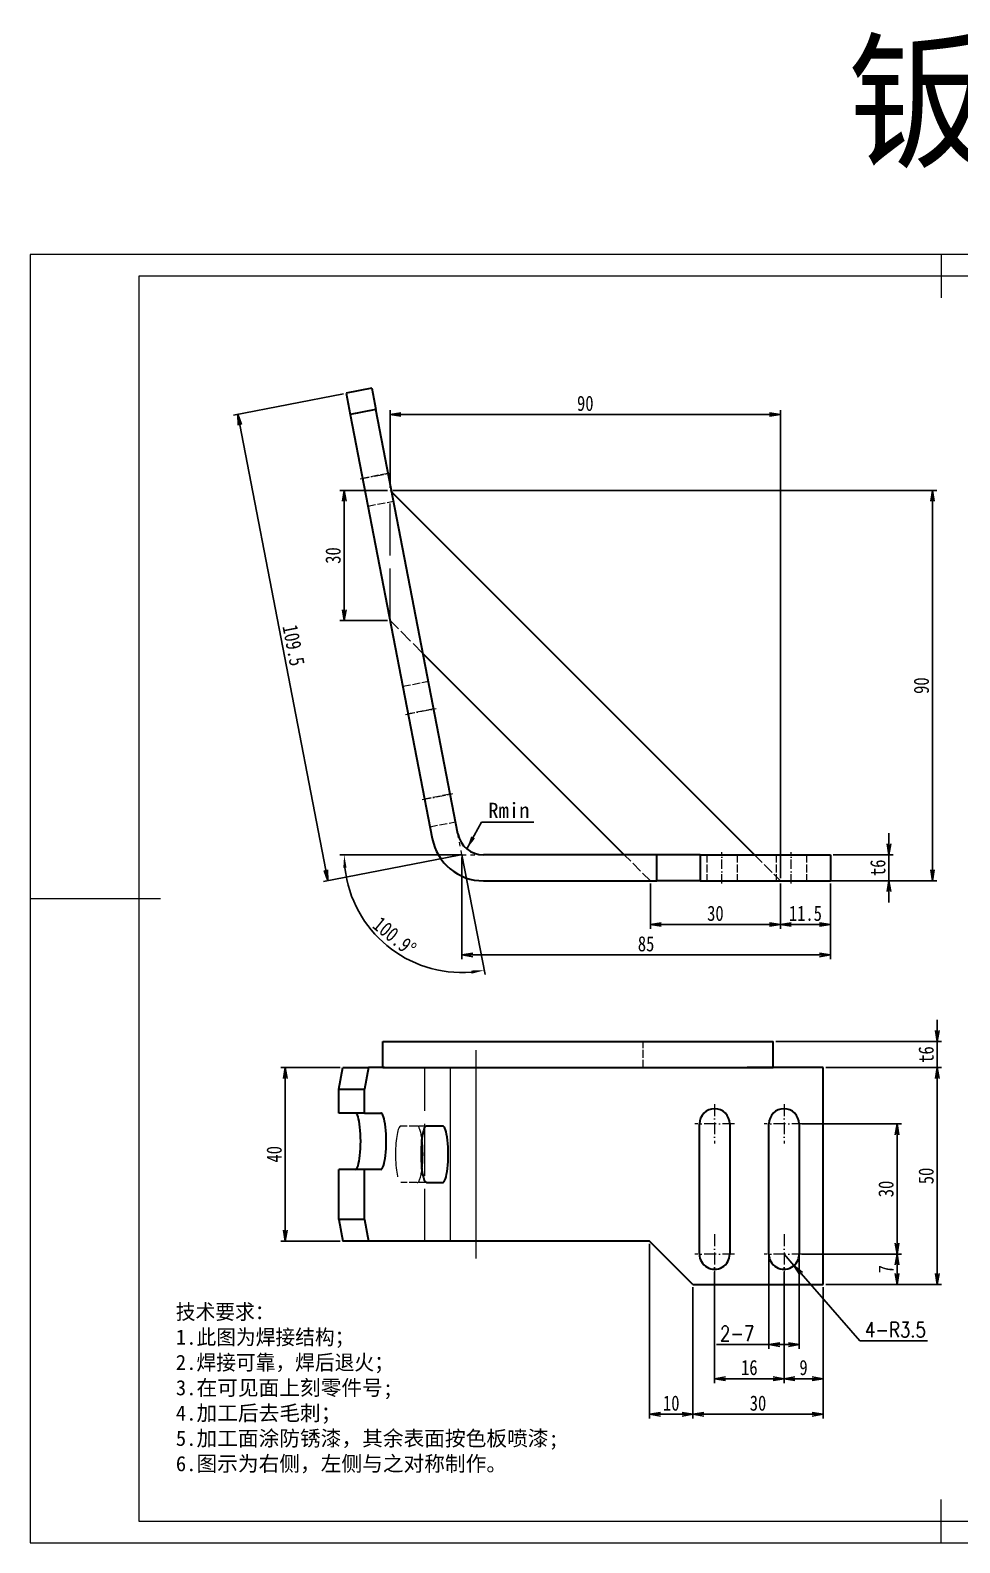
# Model space of a CAD drawing. Header units: millimetres. Extents: x -15766 to 80009, y -9701 to 15159.
# Drawn here: x 2160.3 to 2374.6, y 13253.7 to 13602.5 of the extents above; entities that cross this region are included whole.
import ezdxf

# ---------------------------------------------------------------- set-up
doc = ezdxf.new("R2010")
doc.units = ezdxf.units.MM
for name, pattern in [('CENTER-HOKUTO_1', [16, 13, -1, 1, -1]), ('DASHDOT', [18.5, 12, -3, 0.5, -3]), ('DASHED', [15, 12, -3]), ('HIDDEN-HOKUTO_1', [2, 1, -1]), ('虚线', [2, 1, -1])]:
    doc.linetypes.add(name, pattern=pattern)
doc.layers.get('DEFPOINTS').update_dxf_attribs({"lineweight": 18})
for name, color, linetype, lineweight in [('AM_7', 2, 'CENTER-HOKUTO_1', 18), ('AM_HID', 1, 'HIDDEN-HOKUTO_1', 18), ('AM_VIS', 7, 'Continuous', 18), ('CDRAFT0', 7, 'Continuous', 18), ('title_frame', 7, 'Continuous', 18), ('word_dim', 9, 'Continuous', 18), ('粗实线层_1', 7, 'Continuous', 15), ('虚线层', 6, '虚线', 18)]:
    doc.layers.add(name, color=color, linetype=linetype, lineweight=lineweight)
doc.styles.add('DIM', font='', dxfattribs={"width": 0.8})
doc.styles.get('DIM').set_extended_font_data('NSimSun')
doc.dimstyles.new('1-1', dxfattribs={"dimtxt": 3.5, "dimasz": 3, "dimexe": 1, "dimexo": 0, "dimgap": 1, "dimtad": 1, "dimdsep": 46, "dimtxsty": 'DIM', "dimblk": '_CAXARROW', "dimcen": 0, "dimdle": 6, "dimclrd": 256, "dimclre": 256, "dimclrt": 3, "dimazin": 2, "dimtfac": 0.707107, "dimtmove": 0, "dimatfit": 3, "dimfxl": 0, "dimfrac": 2, "dimtolj": 1, "dimarcsym": 0})
doc.dimstyles.new('1-1$0', dxfattribs={"dimtxt": 3.5, "dimasz": 2.5, "dimexe": 1, "dimexo": 0.625, "dimgap": 0.8, "dimtad": 1, "dimdsep": 46, "dimtxsty": 'DIM', "dimblk": 'OPEN', "dimcen": 0, "dimdle": 5, "dimclrd": 256, "dimclre": 256, "dimclrt": 3, "dimazin": 3, "dimtfac": 0.5, "dimtmove": 0, "dimatfit": 3, "dimldrblk": 'OPEN', "dimfxl": 0, "dimtolj": 1, "dimarcsym": 0})
doc.dimstyles.new('1-1$4', dxfattribs={"dimtxt": 3.5, "dimasz": 2.5, "dimexe": 1, "dimexo": 0.625, "dimgap": 0.8, "dimtad": 1, "dimtih": 1, "dimtoh": 1, "dimzin": 12, "dimdsep": 46, "dimtxsty": 'DIM', "dimblk": 'OPEN', "dimcen": 0, "dimdle": 5, "dimclrd": 256, "dimclre": 256, "dimclrt": 3, "dimazin": 3, "dimtfac": 0.5, "dimtmove": 0, "dimatfit": 3, "dimldrblk": 'OPEN', "dimfxl": 0, "dimtolj": 1, "dimarcsym": 0})

# ---------------------------------------------------------------- blocks, each defined once
blk = doc.blocks.new('_OPEN')
at = {"color": 0, "linetype": 'ByBlock', "lineweight": -2}
for p, q in [((-1, 0.166667), (0, 0)), ((-1, -0.166667), (0, 0)), ((0, 0), (-1, 0))]:
    blk.add_line(p, q, dxfattribs=at)
blk = doc.blocks.new('*D707')
at = {"layer": 'DEFPOINTS', "color": 0, "transparency": 16777216}
for p in [(2259.86, 13412.35), (2344.81, 13406.35), (2344.81, 13389.26)]:
    blk.add_point(p, dxfattribs=at)
at = {"layer": 'word_dim', "linetype": 'Continuous', "lineweight": -2, "transparency": 16777216}
for p, q in [((2259.86, 13411.72), (2259.86, 13388.26)), ((2344.81, 13405.72), (2344.81, 13388.26)), ((2262.36, 13389.26), (2342.31, 13389.26))]:
    blk.add_line(p, q, dxfattribs=at)
at = {"layer": 'word_dim', "lineweight": -2, "transparency": 16777216, "xscale": 2.5, "yscale": 2.5, "zscale": 2.5, "rotation": 180}
blk.add_blockref('_OPEN', (2259.86, 13389.26), dxfattribs=at)
at = {"layer": 'word_dim', "lineweight": -2, "transparency": 16777216, "xscale": 2.5, "yscale": 2.5, "zscale": 2.5}
blk.add_blockref('_OPEN', (2344.81, 13389.26), dxfattribs=at)
at = {"layer": 'word_dim', "color": 3, "transparency": 16777216, "insert": (2302.33, 13391.81), "char_height": 3.5, "attachment_point": 5, "style": 'DIM'}
blk.add_mtext('\\A1;85', dxfattribs=at)
blk = doc.blocks.new('*D708')
at = {"layer": 'DEFPOINTS', "color": 0, "transparency": 16777216}
for p in [(2344.81, 13412.35), (2344.81, 13406.35), (2358.32, 13406.35)]:
    blk.add_point(p, dxfattribs=at)
at = {"layer": 'word_dim', "linetype": 'Continuous', "lineweight": -2, "transparency": 16777216}
for p, q in [((2358.32, 13414.85), (2358.32, 13417.35)), ((2345.44, 13412.35), (2359.32, 13412.35)), ((2358.32, 13412.35), (2358.32, 13406.35)), ((2345.44, 13406.35), (2359.32, 13406.35)), ((2358.32, 13403.85), (2358.32, 13401.35))]:
    blk.add_line(p, q, dxfattribs=at)
at = {"layer": 'word_dim', "lineweight": -2, "transparency": 16777216, "xscale": 2.5, "yscale": 2.5, "zscale": 2.5}
for p, rotation in [((2358.32, 13412.35), 270), ((2358.32, 13406.35), 90)]:
    blk.add_blockref('_OPEN', p, dxfattribs=dict(at, rotation=rotation))
at = {"layer": 'word_dim', "color": 3, "transparency": 16777216, "insert": (2355.77, 13409.35), "char_height": 3.5, "attachment_point": 5, "rotation": 90, "style": 'DIM'}
blk.add_mtext('\\A1;t6', dxfattribs=at)
blk = doc.blocks.new('_CAXARROW')
blk.add_hatch(color=0).paths.add_polyline_path([(0, 0), (-1, 0.125), (-1, -0.125)], flags=0)
blk = doc.blocks.new('*D709')
at = {"layer": 'DEFPOINTS', "color": 0, "transparency": 16777216}
for p in [(2240.02, 13514.99), (2259.86, 13412.35), (2259.86, 13412.35), (2304.81, 13412.35), (2237.26, 13397.31)]:
    blk.add_point(p, dxfattribs=at)
at = {"layer": 'word_dim', "linetype": 'Continuous', "lineweight": -2, "transparency": 16777216}
for q in [(2231.72, 13412.35), (2265.2, 13384.72)]:
    blk.add_line((2259.86, 13412.35), q, dxfattribs=at)
blk.add_arc((2259.86, 13412.35), 27.14, 186.3364, 274.604, dxfattribs=at)
at = {"layer": 'word_dim', "lineweight": -2, "transparency": 16777216, "xscale": 3, "yscale": 3, "zscale": 3}
for p, rotation in [((2232.72, 13412.35), 93.16821887712834), ((2265.01, 13385.7), 7.772226222173072)]:
    blk.add_blockref('_CAXARROW', p, dxfattribs=dict(at, rotation=rotation))
at = {"layer": 'word_dim', "color": 3, "transparency": 16777216, "insert": (2244.33, 13393.53), "char_height": 3.5, "attachment_point": 5, "rotation": 320.4702, "style": 'DIM'}
blk.add_mtext('\\A1;100.9°', dxfattribs=at)
blk = doc.blocks.new('*D781')
at = {"layer": 'DEFPOINTS', "color": 0, "transparency": 16777216}
for p in [(2303.31, 13406.35), (2333.31, 13406.35), (2333.31, 13396.28)]:
    blk.add_point(p, dxfattribs=at)
at = {"layer": 'word_dim', "linetype": 'Continuous', "lineweight": -2, "transparency": 16777216}
for p, q in [((2303.31, 13405.72), (2303.31, 13395.28)), ((2333.31, 13405.72), (2333.31, 13395.28)), ((2305.81, 13396.28), (2330.81, 13396.28))]:
    blk.add_line(p, q, dxfattribs=at)
at = {"layer": 'word_dim', "lineweight": -2, "transparency": 16777216, "xscale": 2.5, "yscale": 2.5, "zscale": 2.5, "rotation": 180}
blk.add_blockref('_OPEN', (2303.31, 13396.28), dxfattribs=at)
at = {"layer": 'word_dim', "lineweight": -2, "transparency": 16777216, "xscale": 2.5, "yscale": 2.5, "zscale": 2.5}
blk.add_blockref('_OPEN', (2333.31, 13396.28), dxfattribs=at)
at = {"layer": 'word_dim', "color": 3, "transparency": 16777216, "insert": (2318.31, 13398.83), "char_height": 3.5, "attachment_point": 5, "style": 'DIM'}
blk.add_mtext('\\A1;30', dxfattribs=at)
blk = doc.blocks.new('*D782')
at = {"layer": 'DEFPOINTS', "color": 0, "transparency": 16777216}
for p in [(2232.72, 13496.35), (2243.31, 13496.35), (2243.31, 13466.35)]:
    blk.add_point(p, dxfattribs=at)
at = {"layer": 'word_dim', "linetype": 'Continuous', "lineweight": -2, "transparency": 16777216}
for p, q in [((2242.68, 13496.35), (2231.72, 13496.35)), ((2232.72, 13468.85), (2232.72, 13493.85)), ((2242.68, 13466.35), (2231.72, 13466.35))]:
    blk.add_line(p, q, dxfattribs=at)
at = {"layer": 'word_dim', "lineweight": -2, "transparency": 16777216, "xscale": 2.5, "yscale": 2.5, "zscale": 2.5}
for p, rotation in [((2232.72, 13496.35), 90), ((2232.72, 13466.35), 270)]:
    blk.add_blockref('_OPEN', p, dxfattribs=dict(at, rotation=rotation))
at = {"layer": 'word_dim', "color": 3, "transparency": 16777216, "insert": (2230.17, 13481.35), "char_height": 3.5, "attachment_point": 5, "rotation": 90, "style": 'DIM'}
blk.add_mtext('\\A1;30', dxfattribs=at)
blk = doc.blocks.new('*D788')
at = {"layer": 'DEFPOINTS', "color": 0, "transparency": 16777216}
for p in [(2331.63, 13369.3), (2343.13, 13363.3), (2369.45, 13363.3)]:
    blk.add_point(p, dxfattribs=at)
at = {"layer": 'word_dim', "linetype": 'Continuous', "lineweight": -2, "transparency": 16777216}
for p, q in [((2369.45, 13371.8), (2369.45, 13374.3)), ((2332.25, 13369.3), (2370.45, 13369.3)), ((2369.45, 13369.3), (2369.45, 13363.3)), ((2343.75, 13363.3), (2370.45, 13363.3)), ((2369.45, 13360.8), (2369.45, 13358.3))]:
    blk.add_line(p, q, dxfattribs=at)
at = {"layer": 'word_dim', "lineweight": -2, "transparency": 16777216, "xscale": 2.5, "yscale": 2.5, "zscale": 2.5}
for p, rotation in [((2369.45, 13369.3), 270), ((2369.45, 13363.3), 90)]:
    blk.add_blockref('_OPEN', p, dxfattribs=dict(at, rotation=rotation))
at = {"layer": 'word_dim', "color": 3, "transparency": 16777216, "insert": (2366.9, 13366.3), "char_height": 3.5, "attachment_point": 5, "rotation": 90, "style": 'DIM'}
blk.add_mtext('\\A1;t6', dxfattribs=at)
blk = doc.blocks.new('*D789')
at = {"layer": 'DEFPOINTS', "color": 0, "transparency": 16777216}
for p in [(2343.13, 13363.3), (2369.45, 13363.3), (2343.13, 13313.3)]:
    blk.add_point(p, dxfattribs=at)
at = {"layer": 'word_dim', "linetype": 'Continuous', "lineweight": -2, "transparency": 16777216}
for p, q in [((2343.75, 13363.3), (2370.45, 13363.3)), ((2369.45, 13315.8), (2369.45, 13360.8)), ((2343.75, 13313.3), (2370.45, 13313.3))]:
    blk.add_line(p, q, dxfattribs=at)
at = {"layer": 'word_dim', "lineweight": -2, "transparency": 16777216, "xscale": 2.5, "yscale": 2.5, "zscale": 2.5}
for p, rotation in [((2369.45, 13363.3), 90), ((2369.45, 13313.3), 270)]:
    blk.add_blockref('_OPEN', p, dxfattribs=dict(at, rotation=rotation))
at = {"layer": 'word_dim', "color": 3, "transparency": 16777216, "insert": (2366.9, 13338.3), "char_height": 3.5, "attachment_point": 5, "rotation": 90, "style": 'DIM'}
blk.add_mtext('\\A1;50', dxfattribs=at)
blk = doc.blocks.new('*D790')
at = {"layer": 'DEFPOINTS', "color": 0, "transparency": 16777216}
for p in [(2334.13, 13316.8), (2343.13, 13313.3), (2343.13, 13291.56)]:
    blk.add_point(p, dxfattribs=at)
at = {"layer": 'word_dim', "linetype": 'Continuous', "lineweight": -2, "transparency": 16777216}
for p, q in [((2334.13, 13316.17), (2334.13, 13290.56)), ((2343.13, 13312.67), (2343.13, 13290.56)), ((2336.63, 13291.56), (2340.63, 13291.56))]:
    blk.add_line(p, q, dxfattribs=at)
at = {"layer": 'word_dim', "lineweight": -2, "transparency": 16777216, "xscale": 2.5, "yscale": 2.5, "zscale": 2.5, "rotation": 180}
blk.add_blockref('_OPEN', (2334.13, 13291.56), dxfattribs=at)
at = {"layer": 'word_dim', "lineweight": -2, "transparency": 16777216, "xscale": 2.5, "yscale": 2.5, "zscale": 2.5}
blk.add_blockref('_OPEN', (2343.13, 13291.56), dxfattribs=at)
at = {"layer": 'word_dim', "color": 3, "transparency": 16777216, "insert": (2338.63, 13294.11), "char_height": 3.5, "attachment_point": 5, "style": 'DIM'}
blk.add_mtext('\\A1;9', dxfattribs=at)
blk = doc.blocks.new('*D791')
at = {"layer": 'DEFPOINTS', "color": 0, "transparency": 16777216}
for p in [(2318.13, 13316.8), (2334.13, 13316.8), (2318.13, 13291.56)]:
    blk.add_point(p, dxfattribs=at)
at = {"layer": 'word_dim', "linetype": 'Continuous', "lineweight": -2, "transparency": 16777216}
for p, q in [((2318.13, 13316.17), (2318.13, 13290.56)), ((2334.13, 13316.17), (2334.13, 13290.56)), ((2331.63, 13291.56), (2320.63, 13291.56))]:
    blk.add_line(p, q, dxfattribs=at)
at = {"layer": 'word_dim', "lineweight": -2, "transparency": 16777216, "xscale": 2.5, "yscale": 2.5, "zscale": 2.5, "rotation": 180}
blk.add_blockref('_OPEN', (2318.13, 13291.56), dxfattribs=at)
at = {"layer": 'word_dim', "lineweight": -2, "transparency": 16777216, "xscale": 2.5, "yscale": 2.5, "zscale": 2.5}
blk.add_blockref('_OPEN', (2334.13, 13291.56), dxfattribs=at)
at = {"layer": 'word_dim', "color": 3, "transparency": 16777216, "insert": (2326.13, 13294.11), "char_height": 3.5, "attachment_point": 5, "style": 'DIM'}
blk.add_mtext('\\A1;16', dxfattribs=at)
blk = doc.blocks.new('*D792')
at = {"layer": 'DEFPOINTS', "color": 0, "transparency": 16777216}
for p in [(2337.63, 13320.3), (2343.13, 13313.3), (2360.2, 13313.3)]:
    blk.add_point(p, dxfattribs=at)
at = {"layer": 'word_dim', "linetype": 'Continuous', "lineweight": -2, "transparency": 16777216}
for p, q in [((2338.25, 13320.3), (2361.2, 13320.3)), ((2360.2, 13317.8), (2360.2, 13315.8)), ((2343.75, 13313.3), (2361.2, 13313.3))]:
    blk.add_line(p, q, dxfattribs=at)
at = {"layer": 'word_dim', "lineweight": -2, "transparency": 16777216, "xscale": 2.5, "yscale": 2.5, "zscale": 2.5}
for p, rotation in [((2360.2, 13320.3), 90), ((2360.2, 13313.3), 270)]:
    blk.add_blockref('_OPEN', p, dxfattribs=dict(at, rotation=rotation))
at = {"layer": 'word_dim', "color": 3, "transparency": 16777216, "insert": (2357.65, 13316.8), "char_height": 3.5, "attachment_point": 5, "rotation": 90, "style": 'DIM'}
blk.add_mtext('\\A1;7', dxfattribs=at)
blk = doc.blocks.new('*D793')
at = {"layer": 'DEFPOINTS', "color": 0, "transparency": 16777216}
for p in [(2337.63, 13350.3), (2360.2, 13350.3), (2337.63, 13320.3)]:
    blk.add_point(p, dxfattribs=at)
at = {"layer": 'word_dim', "linetype": 'Continuous', "lineweight": -2, "transparency": 16777216}
for p, q in [((2338.25, 13350.3), (2361.2, 13350.3)), ((2360.2, 13322.8), (2360.2, 13347.8)), ((2338.25, 13320.3), (2361.2, 13320.3))]:
    blk.add_line(p, q, dxfattribs=at)
at = {"layer": 'word_dim', "lineweight": -2, "transparency": 16777216, "xscale": 2.5, "yscale": 2.5, "zscale": 2.5}
for p, rotation in [((2360.2, 13350.3), 90), ((2360.2, 13320.3), 270)]:
    blk.add_blockref('_OPEN', p, dxfattribs=dict(at, rotation=rotation))
at = {"layer": 'word_dim', "color": 3, "transparency": 16777216, "insert": (2357.65, 13335.3), "char_height": 3.5, "attachment_point": 5, "rotation": 90, "style": 'DIM'}
blk.add_mtext('\\A1;30', dxfattribs=at)
blk = doc.blocks.new('*D794')
at = {"layer": 'DEFPOINTS', "color": 0, "transparency": 16777216}
for p in [(2334.13, 13320.3), (2336.43, 13317.67)]:
    blk.add_point(p, dxfattribs=at)
at = {"layer": 'word_dim', "linetype": 'Continuous', "lineweight": -2, "transparency": 16777216}
for p, q in [((2334.13, 13320.3), (2336.43, 13317.67)), ((2351.64, 13300.3), (2338.08, 13315.78)), ((2367.24, 13300.3), (2351.64, 13300.3))]:
    blk.add_line(p, q, dxfattribs=at)
at = {"layer": 'word_dim', "lineweight": -2, "transparency": 16777216, "xscale": 2.5, "yscale": 2.5, "zscale": 2.5, "rotation": 131.2111939207795}
blk.add_blockref('_OPEN', (2336.43, 13317.67), dxfattribs=at)
at = {"layer": 'word_dim', "color": 3, "transparency": 16777216, "insert": (2359.84, 13302.85), "char_height": 3.5, "attachment_point": 5, "style": 'DIM'}
blk.add_mtext('\\A1;{\\Fromans,bigfont|c134;4-R3.5}', dxfattribs=at)
blk = doc.blocks.new('*X610')
at = {"layer": 'CDRAFT0'}
for p, q in [((420, 297), (0, 297)), ((0, 297), (0, 0)), ((420, 0), (420, 297)), ((0, 0), (420, 0))]:
    blk.add_line(p, q, dxfattribs=at)
at = {"layer": '粗实线层_1'}
for p, q in [((210, 297), (210, 287)), ((415, 292), (25, 292)), ((25, 292), (25, 5)), ((415, 5), (415, 292)), ((0, 148.5), (30, 148.5)), ((420, 148.5), (410, 148.5)), ((210, 0), (210, 10)), ((25, 5), (415, 5))]:
    blk.add_line(p, q, dxfattribs=at)
blk = doc.blocks.new('*D844')
at = {"layer": 'DEFPOINTS', "color": 0, "transparency": 16777216}
for p in [(2330.63, 13320.3), (2337.63, 13320.3), (2337.63, 13299.41)]:
    blk.add_point(p, dxfattribs=at)
at = {"layer": 'word_dim', "linetype": 'Continuous', "lineweight": -2, "transparency": 16777216}
for p, q in [((2330.63, 13319.67), (2330.63, 13298.41)), ((2337.63, 13319.67), (2337.63, 13298.41)), ((2330.63, 13299.41), (2318.53, 13299.41)), ((2335.13, 13299.41), (2333.13, 13299.41))]:
    blk.add_line(p, q, dxfattribs=at)
at = {"layer": 'word_dim', "lineweight": -2, "transparency": 16777216, "xscale": 2.5, "yscale": 2.5, "zscale": 2.5, "rotation": 180}
blk.add_blockref('_OPEN', (2330.63, 13299.41), dxfattribs=at)
at = {"layer": 'word_dim', "lineweight": -2, "transparency": 16777216, "xscale": 2.5, "yscale": 2.5, "zscale": 2.5}
blk.add_blockref('_OPEN', (2337.63, 13299.41), dxfattribs=at)
at = {"layer": 'word_dim', "color": 3, "transparency": 16777216, "insert": (2323.33, 13301.96), "char_height": 3.5, "attachment_point": 5, "style": 'DIM'}
blk.add_mtext('\\A1;{\\Fromans,bigfont|c134;2-7}', dxfattribs=at)
blk = doc.blocks.new('*D1198')
at = {"layer": 'DEFPOINTS', "color": 0, "transparency": 16777216}
for p in [(2313.13, 13313.3), (2343.13, 13313.3), (2343.13, 13283.36)]:
    blk.add_point(p, dxfattribs=at)
at = {"layer": 'word_dim', "linetype": 'Continuous', "lineweight": -2, "transparency": 16777216}
for p, q in [((2313.13, 13312.67), (2313.13, 13282.36)), ((2343.13, 13312.67), (2343.13, 13282.36)), ((2315.63, 13283.36), (2340.63, 13283.36))]:
    blk.add_line(p, q, dxfattribs=at)
at = {"layer": 'word_dim', "lineweight": -2, "transparency": 16777216, "xscale": 2.5, "yscale": 2.5, "zscale": 2.5, "rotation": 180}
blk.add_blockref('_OPEN', (2313.13, 13283.36), dxfattribs=at)
at = {"layer": 'word_dim', "lineweight": -2, "transparency": 16777216, "xscale": 2.5, "yscale": 2.5, "zscale": 2.5}
blk.add_blockref('_OPEN', (2343.13, 13283.36), dxfattribs=at)
at = {"layer": 'word_dim', "color": 3, "transparency": 16777216, "insert": (2328.13, 13285.91), "char_height": 3.5, "attachment_point": 5, "style": 'DIM'}
blk.add_mtext('\\A1;30', dxfattribs=at)
blk = doc.blocks.new('*D1199')
at = {"layer": 'DEFPOINTS', "color": 0, "transparency": 16777216}
for p in [(2232.44, 13363.3), (2219.13, 13323.3), (2232.44, 13323.3)]:
    blk.add_point(p, dxfattribs=at)
at = {"layer": 'word_dim', "linetype": 'Continuous', "lineweight": -2, "transparency": 16777216}
for p, q in [((2231.82, 13363.3), (2218.13, 13363.3)), ((2219.13, 13360.8), (2219.13, 13325.8)), ((2231.82, 13323.3), (2218.13, 13323.3))]:
    blk.add_line(p, q, dxfattribs=at)
at = {"layer": 'word_dim', "lineweight": -2, "transparency": 16777216, "xscale": 2.5, "yscale": 2.5, "zscale": 2.5}
for p, rotation in [((2219.13, 13363.3), 90), ((2219.13, 13323.3), 270)]:
    blk.add_blockref('_OPEN', p, dxfattribs=dict(at, rotation=rotation))
at = {"layer": 'word_dim', "color": 3, "transparency": 16777216, "insert": (2216.58, 13343.3), "char_height": 3.5, "attachment_point": 5, "rotation": 90, "style": 'DIM'}
blk.add_mtext('\\A1;40', dxfattribs=at)
blk = doc.blocks.new('*D1200')
at = {"layer": 'DEFPOINTS', "color": 0, "transparency": 16777216}
for p in [(2303.13, 13323.3), (2313.13, 13313.3), (2303.13, 13283.36)]:
    blk.add_point(p, dxfattribs=at)
at = {"layer": 'word_dim', "linetype": 'Continuous', "lineweight": -2, "transparency": 16777216}
for p, q in [((2303.13, 13322.67), (2303.13, 13282.36)), ((2313.13, 13312.67), (2313.13, 13282.36)), ((2310.63, 13283.36), (2305.63, 13283.36))]:
    blk.add_line(p, q, dxfattribs=at)
at = {"layer": 'word_dim', "lineweight": -2, "transparency": 16777216, "xscale": 2.5, "yscale": 2.5, "zscale": 2.5, "rotation": 180}
blk.add_blockref('_OPEN', (2303.13, 13283.36), dxfattribs=at)
at = {"layer": 'word_dim', "lineweight": -2, "transparency": 16777216, "xscale": 2.5, "yscale": 2.5, "zscale": 2.5}
blk.add_blockref('_OPEN', (2313.13, 13283.36), dxfattribs=at)
at = {"layer": 'word_dim', "color": 3, "transparency": 16777216, "insert": (2308.13, 13285.91), "char_height": 3.5, "attachment_point": 5, "style": 'DIM'}
blk.add_mtext('\\A1;10', dxfattribs=at)
blk = doc.blocks.new('*D1202')
at = {"layer": 'DEFPOINTS', "color": 0, "transparency": 16777216}
for p in [(2333.31, 13513.86), (2243.31, 13496.35), (2333.31, 13406.35)]:
    blk.add_point(p, dxfattribs=at)
at = {"layer": 'word_dim', "linetype": 'Continuous', "lineweight": -2, "transparency": 16777216}
for p, q in [((2243.31, 13496.97), (2243.31, 13514.86)), ((2245.81, 13513.86), (2330.81, 13513.86)), ((2333.31, 13406.97), (2333.31, 13514.86))]:
    blk.add_line(p, q, dxfattribs=at)
at = {"layer": 'word_dim', "lineweight": -2, "transparency": 16777216, "xscale": 2.5, "yscale": 2.5, "zscale": 2.5, "rotation": 180}
blk.add_blockref('_OPEN', (2243.31, 13513.86), dxfattribs=at)
at = {"layer": 'word_dim', "lineweight": -2, "transparency": 16777216, "xscale": 2.5, "yscale": 2.5, "zscale": 2.5}
blk.add_blockref('_OPEN', (2333.31, 13513.86), dxfattribs=at)
at = {"layer": 'word_dim', "color": 3, "transparency": 16777216, "insert": (2288.31, 13516.41), "char_height": 3.5, "attachment_point": 5, "style": 'DIM'}
blk.add_mtext('\\A1;90', dxfattribs=at)
blk = doc.blocks.new('*D857')
at = {"layer": 'DEFPOINTS', "color": 0, "transparency": 16777216}
for p in [(2243.31, 13496.35), (2333.31, 13406.35), (2368.36, 13406.35)]:
    blk.add_point(p, dxfattribs=at)
at = {"layer": 'word_dim', "linetype": 'Continuous', "lineweight": -2, "transparency": 16777216}
for p, q in [((2243.93, 13496.35), (2369.36, 13496.35)), ((2368.36, 13493.85), (2368.36, 13408.85)), ((2333.93, 13406.35), (2369.36, 13406.35))]:
    blk.add_line(p, q, dxfattribs=at)
at = {"layer": 'word_dim', "lineweight": -2, "transparency": 16777216, "xscale": 2.5, "yscale": 2.5, "zscale": 2.5}
for p, rotation in [((2368.36, 13496.35), 90), ((2368.36, 13406.35), 270)]:
    blk.add_blockref('_OPEN', p, dxfattribs=dict(at, rotation=rotation))
at = {"layer": 'word_dim', "color": 3, "transparency": 16777216, "insert": (2365.81, 13451.35), "char_height": 3.5, "attachment_point": 5, "rotation": 90, "style": 'DIM'}
blk.add_mtext('\\A1;90', dxfattribs=at)
blk = doc.blocks.new('*D1203')
at = {"layer": 'DEFPOINTS', "color": 0, "transparency": 16777216}
for p in [(2333.31, 13406.35), (2344.81, 13406.35), (2333.31, 13396.28)]:
    blk.add_point(p, dxfattribs=at)
at = {"layer": 'word_dim', "linetype": 'Continuous', "lineweight": -2, "transparency": 16777216}
for p, q in [((2333.31, 13405.72), (2333.31, 13395.28)), ((2344.81, 13405.72), (2344.81, 13395.28)), ((2342.31, 13396.28), (2335.81, 13396.28))]:
    blk.add_line(p, q, dxfattribs=at)
at = {"layer": 'word_dim', "lineweight": -2, "transparency": 16777216, "xscale": 2.5, "yscale": 2.5, "zscale": 2.5, "rotation": 180}
blk.add_blockref('_OPEN', (2333.31, 13396.28), dxfattribs=at)
at = {"layer": 'word_dim', "lineweight": -2, "transparency": 16777216, "xscale": 2.5, "yscale": 2.5, "zscale": 2.5}
blk.add_blockref('_OPEN', (2344.81, 13396.28), dxfattribs=at)
at = {"layer": 'word_dim', "color": 3, "transparency": 16777216, "insert": (2339.06, 13398.83), "char_height": 3.5, "attachment_point": 5, "style": 'DIM'}
blk.add_mtext('\\A1;11.5', dxfattribs=at)
blk = doc.blocks.new('*D1204')
at = {"layer": 'DEFPOINTS', "color": 0, "transparency": 16777216}
for p in [(2233.18, 13518.77), (2208.17, 13513.93), (2259.86, 13412.35)]:
    blk.add_point(p, dxfattribs=at)
at = {"layer": 'word_dim', "linetype": 'Continuous', "lineweight": -2, "transparency": 16777216}
for p, q in [((2232.56, 13518.65), (2207.18, 13513.74)), ((2228.48, 13408.83), (2208.64, 13511.48)), ((2259.25, 13412.23), (2227.98, 13406.18))]:
    blk.add_line(p, q, dxfattribs=at)
at = {"layer": 'word_dim', "lineweight": -2, "transparency": 16777216, "xscale": 2.5, "yscale": 2.5, "zscale": 2.5}
for p, rotation in [((2208.17, 13513.93), 100.9405373923546), ((2228.96, 13406.37), 280.9405373923546)]:
    blk.add_blockref('_OPEN', p, dxfattribs=dict(at, rotation=rotation))
at = {"layer": 'word_dim', "color": 3, "transparency": 16777216, "insert": (2221.07, 13460.64), "char_height": 3.5, "attachment_point": 5, "rotation": 280.9405, "style": 'DIM'}
blk.add_mtext('\\A1;109.5', dxfattribs=at)

msp = doc.modelspace()

# ---------------------------------------------------------------- linework, layer by layer
at = {"layer": 'AM_7', "linetype": 'DASHDOT', "lineweight": 13, "ltscale": 0.179999}
for p, q in [((2236.38338, 13499.01502), (2243.45247, 13500.38154)), ((2246.8802, 13444.71296), (2253.9493, 13446.07947)), ((2250.6761, 13425.07648), (2257.74519, 13426.44294)), ((2319.81014, 13405.74707), (2319.81014, 13412.94703)), ((2335.81014, 13405.74707), (2335.81014, 13412.94703))]:
    msp.add_line(p, q, dxfattribs=at)
at = {"layer": 'AM_7', "linetype": 'DASHDOT', "lineweight": 13}
msp.add_line((2263.12721, 13319.2981), (2263.12721, 13367.2981), dxfattribs=at)
at = {"layer": 'AM_7', "linetype": 'DASHDOT', "lineweight": 13, "ltscale": 0.227499}
for p, q in [((2318.12721, 13354.84803), (2318.12721, 13345.74805)), ((2334.12721, 13354.84803), (2334.12721, 13345.74805)), ((2318.12721, 13324.84803), (2318.12721, 13315.74805)), ((2334.12721, 13324.84803), (2334.12721, 13315.74805))]:
    msp.add_line(p, q, dxfattribs=at)
at = {"layer": 'AM_7', "linetype": 'DASHDOT', "lineweight": 13, "ltscale": 0.227502}
for p, q in [((2322.67701, 13350.2981), (2313.57692, 13350.2981)), ((2338.67701, 13350.2981), (2329.57692, 13350.2981)), ((2322.67701, 13320.2981), (2313.57692, 13320.2981)), ((2338.67701, 13320.2981), (2329.57692, 13320.2981))]:
    msp.add_line(p, q, dxfattribs=at)
at = {"layer": 'AM_HID', "linetype": 'DASHED', "lineweight": 13, "ltscale": 0.150004}
for p, q in [((2234.12557, 13513.85627), (2240.01668, 13514.995)), ((2252.49861, 13418.80848), (2258.38973, 13419.94721))]:
    msp.add_line(p, q, dxfattribs=at)
at = {"layer": 'AM_HID', "linetype": 'DASHED', "lineweight": 13, "ltscale": 0.149998}
for p, q in [((2242.86336, 13500.26764), (2236.97249, 13499.12891)), ((2242.86336, 13500.26764), (2236.97249, 13499.12891)), ((2238.20613, 13492.74701), (2244.097, 13493.88581)), ((2246.23567, 13451.20868), (2252.12654, 13452.34742)), ((2253.36018, 13445.96558), (2247.46932, 13444.82685)), ((2253.36018, 13445.96558), (2247.46932, 13444.82685)), ((2257.15608, 13426.32911), (2251.26521, 13425.19031)), ((2257.15608, 13426.32911), (2251.26521, 13425.19031))]:
    msp.add_line(p, q, dxfattribs=at)
at = {"layer": 'AM_HID', "linetype": 'DASHED', "lineweight": 13}
for p, q in [((2243.3094, 13466.34705), (2243.3094, 13496.34705)), ((2333.30916, 13406.34705), (2303.30916, 13406.34705)), ((2251.34523, 13323.2981), (2251.34523, 13363.2981)), ((2263.12721, 13323.2981), (2263.12721, 13363.2981)), ((2325.62623, 13363.2981), (2263.12721, 13363.2981))]:
    msp.add_line(p, q, dxfattribs=at)
at = {"layer": 'AM_HID', "linetype": 'DASHED', "lineweight": 13, "ltscale": 0.013673}
msp.add_line((2243.3094, 13496.34705), (2243.69612, 13495.96033), dxfattribs=at)
at = {"layer": 'AM_HID', "linetype": 'DASHED', "lineweight": 13, "ltscale": 0.267832}
msp.add_line((2250.88484, 13458.77161), (2243.3094, 13466.34705), dxfattribs=at)
at = {"layer": 'AM_HID', "linetype": 'DASHED', "lineweight": 13, "ltscale": 0.212132}
msp.add_line((2303.30916, 13406.34705), (2297.30916, 13412.34705), dxfattribs=at)
at = {"layer": 'AM_HID', "linetype": 'DASHED', "lineweight": 13, "ltscale": 0.15}
for p, q in [((2316.31014, 13412.34705), (2316.31014, 13406.34705)), ((2323.31014, 13412.34705), (2323.31014, 13406.34705)), ((2332.31014, 13412.34705), (2332.31014, 13406.34705)), ((2339.31014, 13412.34705), (2339.31014, 13406.34705)), ((2301.62623, 13363.2981), (2301.62623, 13369.2981))]:
    msp.add_line(p, q, dxfattribs=at)
at = {"layer": 'AM_HID', "linetype": 'DASHED', "lineweight": 13, "ltscale": 0.212131}
msp.add_line((2327.30916, 13412.34699), (2333.30916, 13406.34705), dxfattribs=at)
at = {"layer": 'AM_HID', "linetype": 'DASHED', "lineweight": 13, "ltscale": 0.380579}
msp.add_line((2257.2361, 13363.2981), (2242.01295, 13363.2981), dxfattribs=at)
at = {"layer": 'AM_HID', "linetype": 'DASHED', "lineweight": 13, "ltscale": 0.147278}
msp.add_line((2263.12721, 13363.2981), (2257.2361, 13363.2981), dxfattribs=at)
at = {"layer": 'AM_HID', "linetype": 'DASHED', "lineweight": 13, "ltscale": 0.147272}
for p, q in [((2251.67726, 13349.7981), (2245.78639, 13349.7981)), ((2251.67726, 13336.7981), (2245.78639, 13336.7981))]:
    msp.add_line(p, q, dxfattribs=at)
at = {"layer": 'AM_HID', "linetype": 'DASHED', "lineweight": 13}
for centre, start_param, end_param in [((2245.78639, 13343.2981), 3.141592654, 6.283185307), ((2249.58229, 13343.2981), 2.127198938, 3.141592654), ((2249.58229, 13343.2981), 0, 1.014393716)]:
    msp.add_ellipse(centre, major_axis=(0, -6.5), ratio=0.189791, start_param=start_param, end_param=end_param, dxfattribs=at)
at = {"layer": 'AM_VIS', "lineweight": 35}
for p, q in [((2239.06746, 13519.90412), (2233.17659, 13518.76539)), ((2239.06746, 13519.90412), (2240.01668, 13514.995)), ((2233.17659, 13518.76539), (2234.12557, 13513.85627)), ((2240.01668, 13514.995), (2234.12557, 13513.85627)), ((2234.12557, 13513.85627), (2253.02815, 13416.06958)), ((2258.91919, 13417.2083), (2240.01668, 13514.995)), ((2243.69612, 13495.96033), (2327.30916, 13412.34699)), ((2297.30916, 13412.34705), (2250.88484, 13458.77161)), ((2304.81014, 13412.34705), (2264.81014, 13412.34705)), ((2314.81014, 13412.34705), (2304.81014, 13412.34705)), ((2304.81014, 13406.34705), (2304.81014, 13412.34705)), ((2314.81014, 13412.34705), (2314.81014, 13406.34705)), ((2314.81014, 13412.34705), (2344.81014, 13412.34705)), ((2344.81014, 13412.34705), (2344.81014, 13406.34705)), ((2264.81014, 13406.34705), (2304.81014, 13406.34705)), ((2314.81014, 13406.34705), (2304.81014, 13406.34705)), ((2314.81014, 13406.34705), (2344.81014, 13406.34705)), ((2241.62648, 13363.2981), (2241.62648, 13369.2981)), ((2241.62648, 13369.2981), (2331.62623, 13369.2981)), ((2331.62623, 13363.2981), (2331.62623, 13369.2981)), ((2231.49366, 13358.2981), (2232.44264, 13363.2981)), ((2232.44264, 13363.2981), (2238.33375, 13363.2981)), ((2238.33375, 13363.2981), (2237.38453, 13358.2981)), ((2242.01295, 13363.2981), (2238.33375, 13363.2981)), ((2241.62648, 13363.2981), (2331.62623, 13363.2981)), ((2343.12721, 13363.2981), (2325.62623, 13363.2981)), ((2343.12721, 13313.2981), (2343.12721, 13363.2981)), ((2231.49366, 13352.7981), (2231.49366, 13358.2981)), ((2231.49366, 13358.2981), (2237.38453, 13358.2981)), ((2237.38453, 13352.7981), (2237.38453, 13358.2981)), ((2237.38453, 13352.7981), (2231.49366, 13352.7981)), ((2237.38453, 13352.7981), (2241.18043, 13352.7981)), ((2255.47316, 13349.7981), (2251.67726, 13349.7981)), ((2314.62721, 13320.2981), (2314.62721, 13350.2981)), ((2321.62721, 13350.2981), (2321.62721, 13320.2981)), ((2330.62721, 13320.2981), (2330.62721, 13350.2981)), ((2337.62721, 13350.2981), (2337.62721, 13320.2981)), ((2231.49366, 13328.2981), (2231.49366, 13339.7981)), ((2237.38453, 13339.7981), (2231.49366, 13339.7981)), ((2241.18043, 13339.7981), (2237.38453, 13339.7981)), ((2237.38453, 13328.2981), (2237.38453, 13339.7981)), ((2251.67726, 13336.7981), (2255.47316, 13336.7981)), ((2231.49366, 13328.2981), (2232.44264, 13323.2981)), ((2237.38453, 13328.2981), (2231.49366, 13328.2981)), ((2237.38453, 13328.2981), (2238.33375, 13323.2981)), ((2238.33375, 13323.2981), (2232.44264, 13323.2981)), ((2257.2361, 13323.2981), (2238.33375, 13323.2981)), ((2263.12721, 13323.2981), (2257.2361, 13323.2981)), ((2303.12721, 13323.2981), (2263.12721, 13323.2981)), ((2313.12721, 13313.2981), (2303.12721, 13323.2981)), ((2313.12721, 13313.2981), (2343.12721, 13313.2981))]:
    msp.add_line(p, q, dxfattribs=at)
at = {"layer": 'AM_VIS', "lineweight": 13}
for p, q in [((2257.2361, 13323.2981), (2257.2361, 13363.2981)), ((2263.12721, 13323.2981), (2263.12721, 13363.2981))]:
    msp.add_line(p, q, dxfattribs=at)
at = {"layer": 'AM_VIS', "lineweight": 35}
for centre, radius, start, end in [((2264.81014, 13418.34705), 12, 190.940592, 269.999997), ((2264.81014, 13418.34705), 6, 190.940592, 269.999997), ((2318.12721, 13350.2981), 3.5, 359.999998, 179.999991), ((2334.12721, 13350.2981), 3.5, 359.999998, 179.999991), ((2318.12721, 13320.2981), 3.5, 179.999991, 359.999998), ((2334.12721, 13320.2981), 3.5, 179.999991, 359.999998)]:
    msp.add_arc(centre, radius, start, end, dxfattribs=at)
for centre, start_param, end_param in [((2235.28956, 13346.2981), 0, 3.141592654), ((2241.18043, 13346.2981), 0, 3.141592654), ((2251.67726, 13343.2981), 3.141592654, 6.283185307), ((2255.47316, 13343.2981), 0, 3.141592654), ((2249.58229, 13343.2981), 1.014393716, 2.127198938)]:
    msp.add_ellipse(centre, major_axis=(0, -6.5), ratio=0.189791, start_param=start_param, end_param=end_param, dxfattribs=at)
at = {"layer": '虚线层'}
for q in [(2258.91919, 13417.2083), (2264.81014, 13412.34705)]:
    msp.add_line((2259.85871, 13412.34705), q, dxfattribs=at)

# ---------------------------------------------------------------- block references
at = {"layer": 'title_frame'}
msp.add_blockref('*X610', (2160.33329, 13253.73384), dxfattribs=at)

# ---------------------------------------------------------------- texts
at = {"layer": 'word_dim', "color": 3, "insert": (2348.78344, 13598.50018), "char_height": 25, "width": 116.6634772, "attachment_point": 1}
msp.add_mtext('钣金', dxfattribs=at)
at = {"layer": 'word_dim', "color": 3, "insert": (2265.92137, 13420.8505), "char_height": 3.5, "attachment_point": 7}
msp.add_mtext('\\A1;Rmin', dxfattribs=at)
at = {"layer": 'word_dim', "linetype": 'Continuous', "ltscale": 4, "insert": (2193.89971, 13308.73691), "char_height": 3.5, "width": 139.6035818, "attachment_point": 1}
msp.add_mtext('{\\C3;技术要求：\\P1.此图为焊接结构；\\P2.焊接可靠，焊后退火；\\P\\fNSimSun|b0|i0|c134|p49;3\\fSimSun|b0|i0|c134|p49;.在可见面上刻零件号;\\P4.加工后去毛刺；\\P5.加工面涂防锈漆，其余表面按色板喷漆;\\P\\fNSimSun|b0|i0|c134|p49;6\\fSimSun|b0|i0|c134|p49;.图示为右侧，左侧与之对称制作。\\P         }', dxfattribs=at)

# ---------------------------------------------------------------- dimensions: what is measured, and where the dimension line sits
at = {"layer": 'word_dim', "color": 3}
dim = msp.add_linear_dim(base=(2208.16627, 13513.9308), p1=(2259.85871, 13412.34705), p2=(2233.17659, 13518.76539), angle=280.9405374, dimstyle='1-1$0', override={"dimdec": 1}, dxfattribs=at)
dim.commit()
dim.dimension.update_dxf_attribs({"geometry": '*D1204', "text_midpoint": (2221.0655, 13460.63623)})
for base, p1, p2, picture, middle in [((2333.30916, 13513.85891), (2243.3094, 13496.34705), (2333.30916, 13406.34705), '*D1202', (2288.30928, 13516.40891)), ((2333.30916, 13396.28247), (2344.81014, 13406.34705), (2333.30916, 13406.34705), '*D1203', (2339.05965, 13398.83247)), ((2303.12721, 13283.35658), (2313.12721, 13313.2981), (2303.12721, 13323.2981), '*D1200', (2308.12721, 13285.90658)), ((2343.12721, 13283.35658), (2313.12721, 13313.2981), (2343.12721, 13313.2981), '*D1198', (2328.12721, 13285.90658))]:
    dim = msp.add_linear_dim(base=base, p1=p1, p2=p2, dimstyle='1-1$0', dxfattribs=at)
    dim.commit()
    dim.dimension.update_dxf_attribs({"geometry": picture, "text_midpoint": middle})
at = {"layer": 'word_dim'}
dim = msp.add_angular_dim_2l(base=(2237.26498, 13397.30919), line1=((2304.81014, 13412.34705), (2259.85871, 13412.34705)), line2=((2259.85871, 13412.34705), (2240.01668, 13514.995)), dimstyle='1-1', override={"dimadec": 1}, dxfattribs=at)
dim.commit()
dim.dimension.update_dxf_attribs({"geometry": '*D709', "text_midpoint": (2244.33458, 13393.5347)})
for base, p1, p2, picture, middle in [((2232.71541, 13496.34705), (2243.3094, 13466.34705), (2243.3094, 13496.34705), '*D782', (2230.16541, 13481.34705)), ((2369.4482, 13363.2981), (2343.12721, 13313.2981), (2343.12721, 13363.2981), '*D789', (2366.8982, 13338.2981)), ((2360.20156, 13350.2981), (2337.62721, 13320.2981), (2337.62721, 13350.2981), '*D793', (2357.65156, 13335.2981)), ((2360.20156, 13313.2981), (2337.62721, 13320.2981), (2343.12721, 13313.2981), '*D792', (2357.65156, 13316.7981))]:
    dim = msp.add_linear_dim(base=base, p1=p1, p2=p2, angle=90, dimstyle='1-1$0', dxfattribs=at)
    dim.commit()
    dim.dimension.update_dxf_attribs({"geometry": picture, "text_midpoint": middle})
at = {"layer": 'word_dim', "color": 3}
for base, p1, p2, picture, middle in [((2368.3589, 13406.34705), (2243.3094, 13496.34705), (2333.30916, 13406.34705), '*D857', (2365.8089, 13451.34705)), ((2219.12851, 13323.2981), (2232.44264, 13363.2981), (2232.44264, 13323.2981), '*D1199', (2216.57851, 13343.2981))]:
    dim = msp.add_linear_dim(base=base, p1=p1, p2=p2, angle=90, dimstyle='1-1$0', dxfattribs=at)
    dim.commit()
    dim.dimension.update_dxf_attribs({"geometry": picture, "text_midpoint": middle})
at = {"layer": 'word_dim'}
for base, p1, p2, picture, middle in [((2358.31817, 13406.34705), (2344.81014, 13412.34705), (2344.81014, 13406.34705), '*D708', (2355.76817, 13409.34705)), ((2369.4482, 13363.2981), (2331.62623, 13369.2981), (2343.12721, 13363.2981), '*D788', (2366.8982, 13366.2981))]:
    dim = msp.add_linear_dim(base=base, p1=p1, p2=p2, angle=90, dimstyle='1-1$0', override={"dimpost": 't<>'}, dxfattribs=at)
    dim.commit()
    dim.dimension.update_dxf_attribs({"geometry": picture, "text_midpoint": middle})
dim = msp.add_linear_dim(base=(2344.81014, 13389.25781), p1=(2259.85871, 13412.34705), p2=(2344.81014, 13406.34705), dimstyle='1-1$0', override={"dimdec": 1}, dxfattribs=at)
dim.commit()
dim.dimension.update_dxf_attribs({"geometry": '*D707', "text_midpoint": (2302.33442, 13391.80781)})
for base, p1, p2, picture, middle in [((2333.30916, 13396.28247), (2303.30916, 13406.34705), (2333.30916, 13406.34705), '*D781', (2318.30916, 13398.83247)), ((2318.12721, 13291.55864), (2334.12721, 13316.7981), (2318.12721, 13316.7981), '*D791', (2326.12721, 13294.10864)), ((2343.12721, 13291.55864), (2334.12721, 13316.7981), (2343.12721, 13313.2981), '*D790', (2338.62721, 13294.10864))]:
    dim = msp.add_linear_dim(base=base, p1=p1, p2=p2, dimstyle='1-1$0', dxfattribs=at)
    dim.commit()
    dim.dimension.update_dxf_attribs({"geometry": picture, "text_midpoint": middle})
dim = msp.add_linear_dim(base=(2337.62721, 13299.41202), p1=(2330.62721, 13320.2981), p2=(2337.62721, 13320.2981), text='{\\Fromans,bigfont|c134;2-<>}', dimstyle='1-1$0', dxfattribs=at)
dim.commit()
dim.dimension.update_dxf_attribs({"geometry": '*D844', "text_midpoint": (2323.32721, 13299.41202), "dimtype": 160})
dim = msp.add_radius_dim(center=(2334.12721, 13320.2981), mpoint=(2336.43314, 13317.6651), text='{\\Fromans,bigfont|c134;4-<>}', dimstyle='1-1$4', dxfattribs=at)
dim.commit()
dim.dimension.update_dxf_attribs({"geometry": '*D794', "text_midpoint": (2359.84466, 13300.29596), "dimtype": 164})

# ---------------------------------------------------------------- leaders
at = {"layer": 'word_dim', "annotation_type": 0, "has_hookline": 1, "hookline_direction": 0, "text_width": 10.5}
msp.add_leader([(2260.99127, 13413.71928), (2264.36872, 13419.8505), (2264.92137, 13419.8505)], dimstyle='1-1', override={"dimgap": 1, "dimtad": 1}, dxfattribs=at)

doc.saveas('drawing.dxf')
